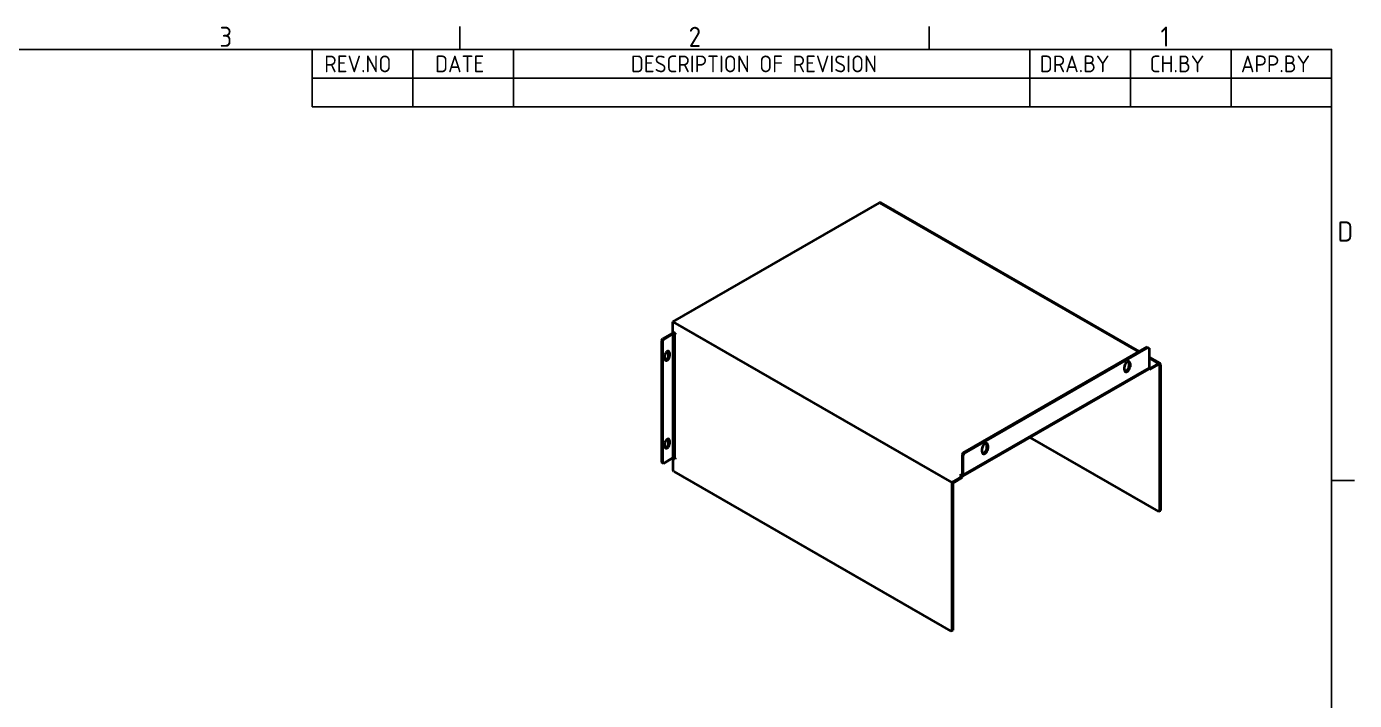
# Model space of a CAD drawing. Header units: millimetres. Extents: x 0 to 840, y 0 to 594.
# Drawn here: x 430.8 to 826.8, y 379.9 to 580.8 of the extents above; entities that cross this region are included whole.
import ezdxf

# ---------------------------------------------------------------- set-up
doc = ezdxf.new("R2010")
doc.units = ezdxf.units.MM
doc.header["$LTSCALE"] = 2
doc.layers.get('0').update_dxf_attribs({"color": 3, "lineweight": 25})
for name, color, linetype, lineweight in [('가시적인 것(ISO)', 3, 'Continuous', 40), ('가시적인 좁은 것(ISO)', 3, 'Continuous', 35), ('경계(ISO)', 7, 'Continuous', 25), ('기호(ISO)', 5, 'Continuous', 25)]:
    doc.layers.add(name, color=color, linetype=linetype, lineweight=lineweight)
doc.styles.add('ISO Proportiona M2B', font='isocp.shx')
doc.styles.add('문자 텍스트_M2B', font='isocp.shx')

# ---------------------------------------------------------------- blocks, each defined once
blk = doc.blocks.new('경계 Default Border')
at = {"layer": '경계(ISO)'}
for p, q in [((280, 287), (280, 290.4)), ((350, 287), (350, 290.4)), ((410, 222.75), (413.4, 222.75))]:
    blk.add_line(p, q, dxfattribs=at)
at = {"layer": '경계(ISO)', "flags": 128}
blk.add_lwpolyline([(10, 10), (10, 287), (410, 287), (410, 10), (10, 10)], dxfattribs=at)
at = {"layer": '경계(ISO)', "color": 2, "char_height": 3, "attachment_point": 7, "style": '문자 텍스트_M2B'}
for s, insert in [('3', (244.17, 287.37)), ('2', (314.13, 287.37)), ('1', (384.49, 287.4)), ('D', (410.88, 258.35))]:
    blk.add_mtext(s, dxfattribs=dict(at, insert=insert))

msp = doc.modelspace()

# ---------------------------------------------------------------- linework, layer by layer
at = {"layer": '가시적인 것(ISO)'}
for p, q in [((623.549, 492.737), (685.208, 528.244)), ((685.608, 528.283), (762.636, 483.925)), ((688.885, 526.437), (688.849, 526.417)), ((688.885, 526.437), (689.168, 526.274)), ((689.168, 526.274), (689.132, 526.254)), ((689.168, 526.274), (689.451, 526.11)), ((689.451, 526.07), (689.451, 526.11)), ((623.549, 492.737), (706.704, 444.85)), ((623.549, 489.793), (623.549, 492.737)), ((620.437, 487.675), (620.155, 487.185)), ((620.155, 487.185), (620.437, 487.022)), ((620.155, 487.185), (620.155, 450.886)), ((623.266, 489.304), (620.437, 487.675)), ((620.72, 487.512), (620.437, 487.675)), ((620.437, 487.022), (620.72, 487.512)), ((620.72, 487.512), (623.549, 489.141)), ((623.549, 489.793), (624.256, 489.386)), ((624.256, 489.059), (624.114, 489.141)), ((624.256, 489.386), (624.256, 489.059)), ((620.437, 487.022), (620.437, 450.723)), ((622.276, 482.684), (622.276, 483.665)), ((622.559, 483.502), (622.559, 482.521)), ((710.098, 453.671), (764.97, 485.269)), ((710.381, 453.508), (765.253, 485.107)), ((764.97, 485.269), (765.253, 485.107)), ((765.253, 485.107), (765.536, 484.942)), ((765.536, 484.942), (765.536, 479.056)), ((621.144, 481.706), (621.144, 482.687)), ((758.182, 478.418), (758.182, 479.4)), ((759.596, 479.559), (759.596, 480.54)), ((759.879, 480.377), (759.879, 479.396)), ((765.536, 482.256), (768.763, 480.397)), ((768.364, 480.358), (765.819, 478.892)), ((765.819, 478.565), (768.364, 480.031)), ((768.647, 479.867), (768.647, 436.373)), ((768.93, 480.03), (768.93, 436.536)), ((765.369, 478.689), (709.932, 446.764)), ((765.819, 478.565), (765.459, 478.772)), ((765.536, 479.055), (765.819, 478.892)), ((765.819, 478.892), (765.819, 478.565)), ((621.144, 455.545), (621.144, 456.526)), ((622.276, 456.522), (622.276, 457.503)), ((622.559, 457.34), (622.559, 456.359)), ((717.17, 455.127), (717.17, 456.108)), ((717.452, 455.945), (717.452, 454.964)), ((729.983, 458.311), (768.364, 436.209)), ((620.72, 450.559), (623.549, 452.188)), ((623.549, 452.186), (623.575, 452.201)), ((623.549, 452.186), (623.549, 448.589)), ((624.256, 451.779), (623.549, 452.186)), ((624.088, 452.201), (624.256, 452.105)), ((624.114, 452.188), (624.256, 452.106)), ((624.256, 452.106), (624.256, 451.779)), ((710.098, 453.671), (709.816, 453.181)), ((709.816, 453.181), (710.098, 453.018)), ((709.816, 453.181), (709.816, 447.295)), ((710.381, 453.508), (710.098, 453.671)), ((710.098, 453.018), (710.381, 453.508)), ((710.098, 447.132), (710.098, 453.018)), ((715.755, 453.987), (715.755, 454.968)), ((620.155, 450.886), (620.437, 450.722)), ((620.437, 450.723), (620.155, 450.886)), ((620.72, 450.559), (620.437, 450.723)), ((620.437, 450.722), (620.72, 450.559)), ((623.831, 448.099), (623.549, 448.589)), ((623.831, 448.099), (706.422, 400.539)), ((709.816, 446.642), (706.704, 444.85)), ((706.704, 444.85), (706.704, 400.703)), ((706.987, 444.686), (709.816, 446.315)), ((706.987, 444.686), (706.987, 400.866)), ((709.109, 447.049), (709.391, 447.212)), ((709.816, 446.642), (709.109, 447.049)), ((709.391, 447.212), (709.533, 447.131)), ((709.391, 447.212), (709.391, 446.886)), ((709.816, 446.315), (709.816, 446.642)), ((768.647, 436.373), (768.364, 436.209)), ((768.364, 436.209), (768.647, 436.372)), ((768.647, 436.372), (768.93, 436.536)), ((768.93, 436.536), (768.647, 436.373)), ((706.704, 400.703), (706.422, 400.539)), ((706.422, 400.539), (706.704, 400.702)), ((706.704, 400.702), (706.987, 400.866)), ((706.987, 400.866), (706.704, 400.703))]:
    msp.add_line(p, q, dxfattribs=at)
for centre, major_axis, ratio, start_param, end_param in [((685.208, 527.59), (0.399, 0.693), 0.5780931, 0, 0.7834645), ((623.831, 488.978), (-0.8, 0), 0.5758617, 4.1533991, 5.4977871), ((623.831, 488.978), (0.4, 0), 0.5758617, 0.7853982, 2.3561945), ((621.852, 483.095), (0.499, 0.867), 0.5780931, 5.4958534, 8.6374461), ((621.569, 483.257), (0.499, 0.867), 0.5780931, 5.4958534, 5.9969973), ((621.852, 482.114), (-0.499, -0.867), 0.5780931, 5.4958534, 8.6374461), ((621.569, 482.276), (-0.499, -0.867), 0.5780931, 0.286188, 2.3542608), ((759.03, 479.888), (0.599, 1.04), 0.5780931, 5.4958534, 8.6374461), ((759.03, 478.907), (-0.599, -1.04), 0.5780931, 5.4958534, 8.6374461), ((758.747, 479.07), (-0.599, -1.04), 0.5780931, 0.2374735, 2.3542608), ((758.747, 480.051), (0.599, 1.04), 0.5780931, 5.4958534, 6.0457118), ((768.364, 479.704), (0.399, 0.693), 0.5780931, 5.4958534, 7.0666498), ((768.364, 479.704), (0.2, 0.347), 0.5780931, 5.4958534, 7.0666498), ((764.97, 479.382), (0.399, -0.693), 0.5780931, 0, 0.7873319), ((621.852, 456.933), (0.499, 0.867), 0.5780931, 5.4958534, 8.6374461), ((621.852, 455.952), (-0.499, -0.867), 0.5780931, 5.4958534, 8.6374461), ((621.569, 456.115), (-0.499, -0.867), 0.5780931, 0.286188, 2.3542608), ((621.569, 457.096), (0.499, 0.867), 0.5780931, 5.4958534, 5.9969973), ((716.604, 455.456), (0.599, 1.04), 0.5780931, 5.4958534, 8.6374461), ((716.321, 455.619), (0.599, 1.04), 0.5780931, 5.4958534, 6.0457118), ((623.831, 452.025), (0.4, 0), 0.5758617, 0.7853982, 2.3561945), ((716.604, 454.475), (-0.599, -1.04), 0.5780931, 5.4958534, 8.6374461), ((716.321, 454.638), (-0.599, -1.04), 0.5780931, 0.2374735, 2.3542608), ((709.533, 447.458), (0.2, -0.347), 0.5780931, 5.4997209, 7.0705172), ((709.533, 447.458), (0.399, -0.693), 0.5780931, 5.5618594, 7.0705172)]:
    msp.add_ellipse(centre, major_axis=major_axis, ratio=ratio, start_param=start_param, end_param=end_param, dxfattribs=at)
at = {"layer": '가시적인 좁은 것(ISO)'}
for p, q in [((762.402, 483.791), (685.208, 528.244)), ((623.549, 489.141), (623.266, 489.304)), ((623.549, 452.188), (623.549, 489.141)), ((624.114, 489.141), (624.256, 489.222)), ((624.114, 489.141), (624.114, 452.188)), ((622.559, 483.502), (622.276, 483.665)), ((622.559, 482.521), (622.276, 482.684)), ((759.596, 480.54), (759.879, 480.377)), ((759.596, 479.559), (759.879, 479.396)), ((768.364, 480.358), (765.536, 481.987)), ((768.647, 479.867), (768.363, 480.03)), ((768.364, 480.031), (768.364, 480.358)), ((768.93, 480.03), (768.647, 479.867)), ((710.098, 447.132), (765.536, 479.056)), ((622.559, 457.34), (622.276, 457.503)), ((622.559, 456.359), (622.276, 456.522)), ((717.17, 456.108), (717.452, 455.945)), ((717.17, 455.127), (717.452, 454.964)), ((709.533, 447.131), (709.816, 447.294)), ((709.533, 447.131), (709.533, 446.805)), ((709.816, 447.295), (710.098, 447.132))]:
    msp.add_line(p, q, dxfattribs=at)
at = {"layer": '기호(ISO)'}
for p, q in [((516, 574), (820, 574)), ((516, 574), (516, 565.44)), ((546, 574), (546, 565.44)), ((576, 574), (576, 565.44)), ((730, 574), (730, 565.44)), ((760, 574), (760, 565.44)), ((790, 574), (790, 565.44)), ((820, 574), (820, 565.44)), ((516, 565.44), (820, 565.44)), ((516, 565.44), (516, 556.88)), ((546, 565.44), (546, 556.88)), ((576, 565.44), (576, 556.88)), ((730, 565.44), (730, 556.88)), ((760, 565.44), (760, 556.88)), ((790, 565.44), (790, 556.88)), ((820, 565.44), (820, 556.88)), ((516, 556.88), (820, 556.88))]:
    msp.add_line(p, q, dxfattribs=at)

# ---------------------------------------------------------------- block references
at = {"xscale": 2, "yscale": 2, "zscale": 2}
msp.add_blockref('경계 Default Border', (0, 0), dxfattribs=at)

# ---------------------------------------------------------------- texts
at = {"layer": '기호(ISO)', "color": 2, "char_height": 5, "attachment_point": 7, "style": 'ISO Proportiona M2B'}
for s, insert in [('REV.NO', (519.574, 567.166)), ('DATE', (552.628, 567.166)), ('DESCRIPTION OF REVISION', (611.014, 567.166)), ('DRA.BY', (732.951, 567.166)), ('CH.BY', (765.729, 567.166)), ('APP.BY', (792.955, 567.166))]:
    msp.add_mtext(s, dxfattribs=dict(at, insert=insert))

doc.saveas('drawing.dxf')
